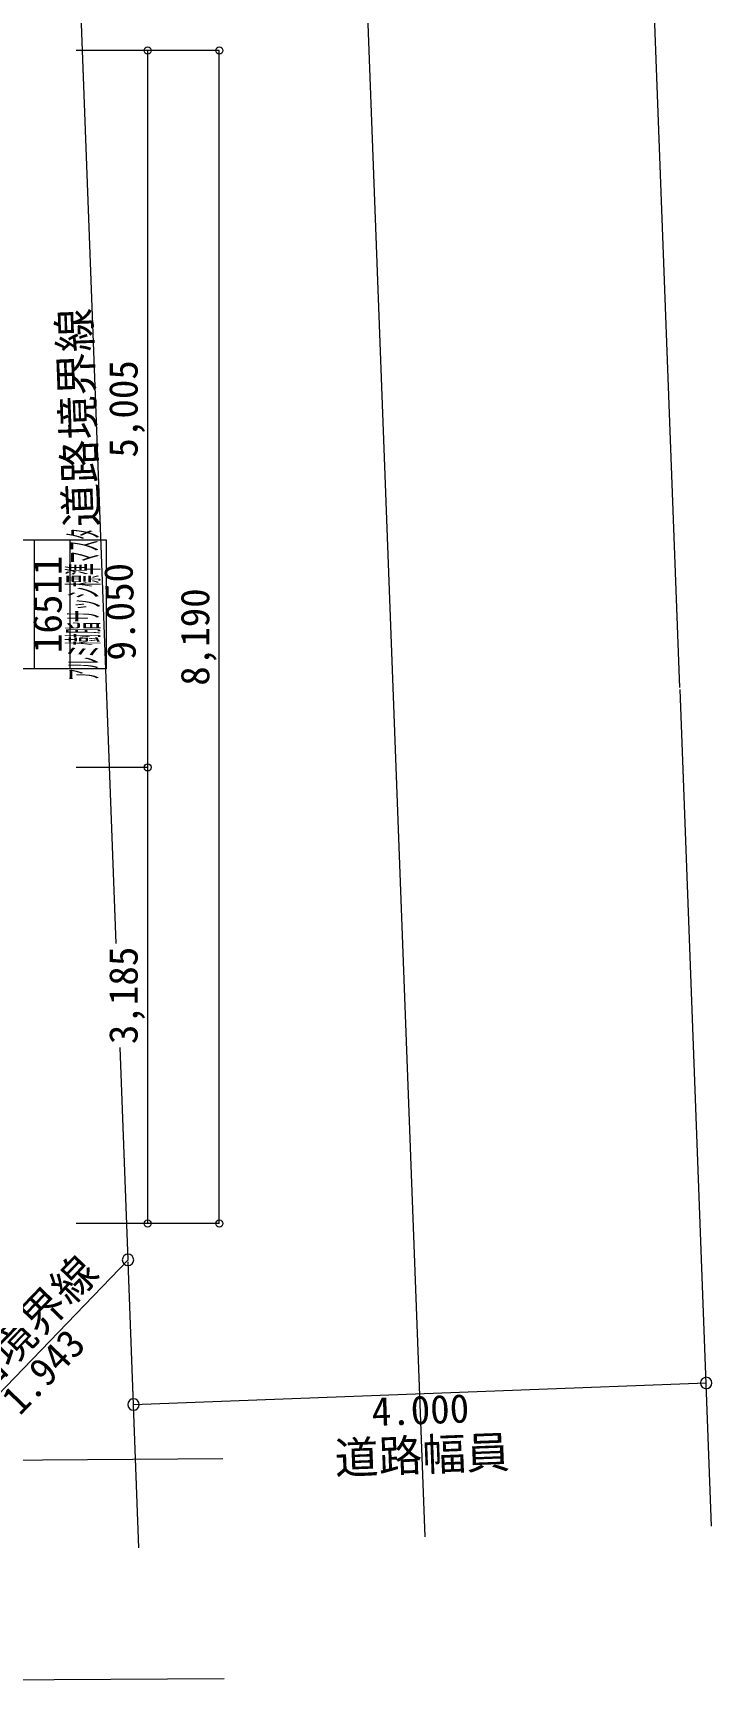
# Model space of a CAD drawing. Header units: millimetres. Extents: x 10 to 410, y 10 to 287.
# Drawn here: x 169.5 to 216.8, y 113 to 228.7 of the extents above; entities that cross this region are included whole.
import ezdxf
from ezdxf.enums import TextEntityAlignment as Align
from ezdxf.lldxf.tags import DXFTag

# ---------------------------------------------------------------- set-up
doc = ezdxf.new("R2010")
doc.units = ezdxf.units.MM
doc.layers.add('LAYER6', color=252, linetype='Continuous')
doc.styles.add('ＭＳ ゴシック', font='msgothic.ttc')
tags = doc.linetypes.add('chain', pattern=[18.5, 12, -1.5, 3.5, -1.5]).pattern_tags.tags
tags[10:11] = [DXFTag(74, 4), DXFTag(75, 0), DXFTag(340, '0'), DXFTag(46, 1.0), DXFTag(50, 0.0), DXFTag(44, 0.0), DXFTag(45, 0.0)]
tags[8:9] = [DXFTag(74, 4), DXFTag(75, 0), DXFTag(340, '0'), DXFTag(46, 1.0), DXFTag(50, 0.0), DXFTag(44, 0.0), DXFTag(45, 0.0)]
tags[6:7] = [DXFTag(74, 4), DXFTag(75, 0), DXFTag(340, '0'), DXFTag(46, 1.0), DXFTag(50, 0.0), DXFTag(44, 0.0), DXFTag(45, 0.0)]
tags[4:5] = [DXFTag(74, 4), DXFTag(75, 0), DXFTag(340, '0'), DXFTag(46, 1.0), DXFTag(50, 0.0), DXFTag(44, 0.0), DXFTag(45, 0.0)]

# ---------------------------------------------------------------- blocks, each defined once
blk = doc.blocks.new('FcPack%d0')
at = {"layer": 'LAYER6', "color": 1, "linetype": 'Continuous', "lineweight": 13}
for p, q in [((78.23, 34.51), (75.51, 106.47)), ((38.88, 16.63), (35.54, 104.96)), ((41.08, 78.98), (36.08, 78.98)), ((41.08, 28.93), (41.08, 78.98)), ((46.08, 78.98), (41.08, 78.98)), ((46.08, -2.92), (46.08, 78.98)), ((80.44, -24.04), (78.24, 34.37)), ((41.08, 28.93), (36.08, 28.93)), ((41.08, -2.92), (41.08, 28.93)), ((39.71, -5.46), (39.15, 9.38)), ((41.08, -2.92), (36.08, -2.92)), ((46.08, -2.92), (41.08, -2.92)), ((40.47, -25.55), (39.72, -5.6)), ((40.09, -15.56), (80.07, -14.05)), ((26.37, -19.46), (46.33, -19.33))]:
    blk.add_line(p, q, dxfattribs=at)
at = {"layer": 'LAYER6', "color": 6, "linetype": 'chain', "lineweight": 13}
for p, q in [((60.46, -24.79), (55.53, 105.71)), ((-80.37, -35.48), (46.42, -34.69))]:
    blk.add_line(p, q, dxfattribs=at)
at = {"layer": 'LAYER6', "color": 3, "linetype": 'Continuous', "lineweight": 13}
for p, q in [((38.88, 16.63), (36.3, 84.97)), ((39.71, -5.46), (39.15, 9.38)), ((26.23, -19.46), (39.71, -5.46))]:
    blk.add_line(p, q, dxfattribs=at)
at = {"layer": 'LAYER6', "color": 2, "linetype": 'Continuous', "lineweight": 13}
for p, q in [((30.68, 44.81), (38.18, 44.81)), ((33.18, 35.81), (33.18, 44.81)), ((35.68, 35.81), (35.68, 44.81)), ((38.18, 44.81), (38.18, 35.81)), ((38.18, 35.81), (30.68, 35.81))]:
    blk.add_line(p, q, dxfattribs=at)
at = {"layer": 'LAYER6', "color": 1, "linetype": 'Continuous', "lineweight": 13}
for centre in [(41.08, 78.98), (46.08, 78.98), (41.08, 28.93), (41.08, 28.93), (41.08, -2.92), (46.08, -2.92)]:
    blk.add_circle(centre, 0.25, dxfattribs=at)
at = {"layer": 'LAYER6', "color": 3, "linetype": 'Continuous', "lineweight": 13}
for start, end in [(0, 180), (180, 0)]:
    blk.add_arc((39.71, -5.46), 0.4, start, end, dxfattribs=at)
at = {"layer": 'LAYER6', "color": 1, "linetype": 'Continuous', "lineweight": 13}
for centre, start, end in [((80.07, -14.05), 0, 180), ((80.07, -14.05), 180, 0), ((40.09, -15.56), 0, 180), ((40.09, -15.56), 180, 0)]:
    blk.add_arc(centre, 0.4, start, end, dxfattribs=at)
at = {"layer": 'LAYER6', "color": 2, "linetype": 'Continuous', "lineweight": 13, "style": 'ＭＳ ゴシック'}
for s, height, rotation, p in [('道路境界線', 2.24, 92.1631, (38, 53.41)), ('5,005', 2, 90, (40.98, 53.96)), ('8,190', 2, 90, (45.98, 38.03)), ('3,185', 2, 90, (40.98, 13.01)), ('道路境界線', 2.24, 46.0605, (32.97, -12.46))]:
    blk.add_text(s, height=height, rotation=rotation, dxfattribs=at).set_placement(p, align=Align.BOTTOM_CENTER)
at = {"layer": 'LAYER6', "color": 1, "linetype": 'Continuous', "lineweight": 13, "style": 'ＭＳ ゴシック', "width": 0.3}
blk.add_text('アルミ樹脂サッシ標準マスタ', height=2, rotation=90, dxfattribs=at).set_placement((38.18, 40.31), align=Align.BOTTOM_CENTER)
at = {"layer": 'LAYER6', "color": 1, "linetype": 'Continuous', "lineweight": 13, "style": 'ＭＳ ゴシック'}
blk.add_text('16511', height=2, rotation=90, dxfattribs=at).set_placement((35.68, 40.31), align=Align.BOTTOM_CENTER)
at = {"layer": 'LAYER6', "color": 2, "linetype": 'Continuous', "lineweight": 13, "style": 'ＭＳ ゴシック'}
for s, height, rotation, p in [('9.050', 2, 92.1631, (38.14, 39.76)), ('1.943', 2, 46.0605, (33.07, -12.55)), ('4.000', 2, 2.1631, (60.08, -14.93)), ('道路幅員', 2.24, 2.1631, (60.2, -17.95))]:
    blk.add_text(s, height=height, rotation=rotation, dxfattribs=at).set_placement(p, align=Align.TOP_CENTER)

msp = doc.modelspace()

# ---------------------------------------------------------------- block references
at = {"layer": 'LAYER6', "color": 2, "linetype": 'Continuous', "lineweight": 13}
msp.add_blockref('FcPack%d0', (136.37, 148.52), dxfattribs=at)

doc.saveas('drawing.dxf')
